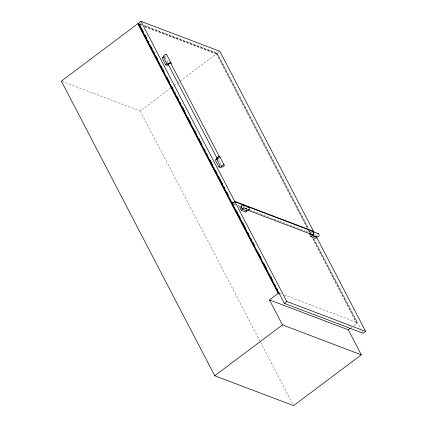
<?xml version="1.0" encoding="UTF-8"?>
<svg xmlns="http://www.w3.org/2000/svg" width="427" height="427" viewBox="0 0 427 427"><rect width="100%" height="100%" fill="white"/><g stroke="black" fill="none" stroke-linecap="round" stroke-linejoin="round"><path stroke-width="0.32" stroke-dasharray="2.13 1.6" d="M61.974 81.333L140.189 111.009L170.469 88.288M174.184 85.501L216.681 53.615L307.488 228.061M144.08 25.332L217.332 53.124L219.318 51.635M144.876 26.922L216.606 54.138L217.258 53.653L308.342 228.621M244.596 208.867L245.466 208.216L246.037 209.315M312.612 238.57L356.614 323.1L357.271 322.609L313.573 238.672M350.877 327.899L351.907 327.125M353.962 325.582L357.052 323.266L313.028 238.704M139.736 23.682L141.599 24.387M139.912 24.302L141.785 25.012M144.902 26.196L217.258 53.653M139.085 24.174L142.186 25.348M144.673 26.293L216.681 53.615M234.081 203.962L235.325 204.432M237.807 205.376L239.67 206.081M245.253 208.2L248.978 209.614M249.603 209.849L278.778 220.919M279.397 221.154L305.47 231.05M306.09 231.285L309.815 232.699M234.295 204.373L235.539 204.848M238.02 205.787L239.883 206.497M244.228 208.141L247.334 209.321M314.416 234.733L316.156 235.389A1.724 1.452 -69.2 0 1 316.524 234.274M279.301 293.023L281.793 293.973M284.291 294.918L357.271 322.609M356.614 323.1L357.052 323.266M217.332 53.124L308.598 228.445M310.135 231.397L310.749 232.576M314.037 238.89L360.708 328.55M361.936 330.909L362.55 332.089M309.575 230.986L310.498 232.758M308.721 230.425L309.954 232.79M216.606 54.138L307.072 227.927M308.305 230.292L309.538 232.656M165.094 57.501L168.089 63.255M218.282 159.671L220.978 164.849M140.189 111.009L260.31 341.749M260.619 342.342L292.65 403.873M246.448 209.23A1.724 1.452 -69.2 0 1 246.646 208.072M246.747 209.139A1.377 1.164 -69.2 0 1 246.902 208.216M311.267 233.147A1.377 1.164 -69.2 0 1 311.416 232.694M311.043 232.827A1.724 1.452 -69.2 0 1 311.16 232.55M166.039 55.83A1.724 0.742 -27.5 0 1 164.998 56.385M219.051 157.937A1.377 0.592 -27.5 0 1 218.218 158.38M219.227 158.006A1.724 0.742 -27.5 0 1 218.186 158.556"/><path stroke-width="0.64" d="M139.085 24.174L137.841 23.698L61.355 81.098L214.733 375.739L293.573 405.65L361.317 354.816L348.304 329.825L269.469 299.914L278.212 293.349L278.65 293.514L279.301 293.023M140.974 21.35L138.492 23.213L232.219 203.252L234.701 201.395L313.535 231.306L219.814 51.261L140.974 21.35L234.701 201.395M139.287 24.067L138.636 24.558L278.65 293.514M164.512 57.282L163.354 56.844L162.052 57.821L165.644 64.728L167.384 65.384L168.254 64.733M165.644 64.728L166.952 63.746L168.686 64.408M217.701 159.452L216.542 159.015L215.24 159.992L218.832 166.898L220.567 167.555L221.437 166.904M218.832 166.898L220.14 165.916L216.542 159.015M313.754 231.722L234.914 201.806L232.437 203.668L284.329 303.357L363.163 333.268L365.645 331.405L316.21 236.441M241.255 210.308L242.563 209.326L246.902 210.975L245.594 211.952L241.255 210.308L239.819 207.543L241.122 206.567L242.563 209.326M310.408 233.345L309.538 234.001L310.979 236.761L315.318 238.41L316.62 237.428L316.049 236.323M310.979 236.761L312.281 235.784L316.62 237.428M284.329 303.357L286.811 301.494L365.645 331.405M214.733 375.739L282.477 324.904L361.317 354.816M348.304 329.825L350.364 328.283M312.97 231.621L318.179 233.596M248.114 210.324L312.004 234.567M311.897 234.893L317.106 236.873M311.705 234.679L312.281 235.784M166.695 54.693L171.008 62.977M219.884 156.869L224.196 165.153M170.704 63.143L219.574 157.029M246.326 209.87L246.902 210.975M168.265 64.434L217.14 158.321A1.377 0.592 -27.5 0 1 217.113 158.107M163.354 56.844L166.952 63.746M234.914 201.806L286.811 301.494M139.901 25.246L141.134 27.611M141.748 28.796L143.291 31.753M145.137 35.297L146.674 38.254M148.212 41.211L148.826 42.39M150.672 45.94L152.215 48.891M153.752 51.848L154.366 53.033M155.903 55.985L157.75 59.534M161.443 66.628L162.057 67.808M162.676 68.993L164.214 71.944M166.984 77.266L167.597 78.451M168.211 79.63L169.754 82.587M171.905 86.724L173.138 89.088M174.675 92.045L175.289 93.225M176.831 96.182L178.678 99.731M180.215 102.683L180.829 103.868M182.366 106.825L185.137 112.141M187.907 117.462L190.677 122.784M193.447 128.105L194.061 129.285M194.68 130.47L196.217 133.421M198.987 138.743L199.601 139.928M200.215 141.107L201.757 144.064M204.522 149.386L205.141 150.566M206.679 153.523L207.292 154.702M210.063 160.024L211.6 162.981M212.219 164.16L212.833 165.345M215.603 170.667L217.14 173.618M218.677 176.575L219.297 177.76M219.91 178.94L222.68 184.261M224.218 187.213L224.832 188.398M226.678 191.942L228.221 194.899M231.909 201.992L233.756 205.542M236.526 210.858L238.063 213.815M238.682 215L240.22 217.951M242.376 222.093L243.603 224.458M244.223 225.637L245.76 228.594M247.911 232.731L249.144 235.096M250.681 238.052L251.3 239.232M252.837 242.189L254.684 245.738M258.378 252.832L261.143 258.148M263.913 263.47L264.532 264.655M265.146 265.834L266.683 268.791M269.453 274.113L270.067 275.292M270.686 276.477L272.223 279.429M274.993 284.75L275.607 285.935M277.144 288.887L277.763 290.072M137.841 23.698L278.212 293.349M269.469 299.914L282.477 324.904M310.963 233.708L311.021 233.98M247.441 207.25A1.724 1.452 -69.2 0 1 249.304 207.965A1.724 1.452 -69.2 0 1 248.562 210.217A1.724 1.452 -69.2 0 1 246.619 209.758M248.941 209.342A1.377 1.164 -69.2 0 1 248.669 209.732M248.498 209.887A1.377 1.164 -69.2 0 1 248.306 210.004M247.495 210.089A1.377 1.164 -69.2 0 1 247.137 209.892M312.052 232.032A1.377 1.164 -69.2 0 1 313.509 232.539A1.377 1.164 -69.2 0 1 313.071 234.316A1.377 1.164 -69.2 0 1 311.507 234.22M311.956 231.728A1.724 1.452 -69.2 0 1 313.813 232.443A1.724 1.452 -69.2 0 1 313.076 234.69A1.724 1.452 -69.2 0 1 311.128 234.236M317.416 233.601A1.724 1.452 -69.2 0 1 319.033 235.661A1.724 1.452 -69.2 0 1 316.482 236.441M168.788 64.797A1.724 0.742 -27.5 0 1 168.121 63.933A1.724 0.742 -27.5 0 1 170.336 62.758A1.724 0.742 -27.5 0 1 170.747 63.762M164.24 56.535A1.724 0.742 -27.5 0 1 164.422 55.088A1.724 0.742 -27.5 0 1 166.733 54.821M217.236 157.835A1.377 0.592 -27.5 0 1 217.492 157.552M217.663 157.408A1.377 0.592 -27.5 0 1 218.496 156.971M218.709 156.906A1.377 0.592 -27.5 0 1 219.505 156.949M168.441 64.568A1.377 0.592 -27.5 0 1 169.402 63.169A1.377 0.592 -27.5 0 1 170.608 63.623M217.663 158.689A1.724 0.742 -27.5 0 1 216.916 157.937A1.724 0.742 -27.5 0 1 218.886 156.693A1.724 0.742 -27.5 0 1 219.862 157.296M243.433 208.184A1.724 1.452 -69.2 0 0 243.486 205.264A1.724 1.452 -69.2 0 0 241.223 206.962A1.724 1.452 -69.2 0 0 243.433 208.184M221.976 166.973A1.724 0.742 -27.5 0 0 224.234 165.276A1.724 0.742 -27.5 0 0 221.8 165.628A1.724 0.742 -27.5 0 0 221.976 166.973"/></g></svg>
